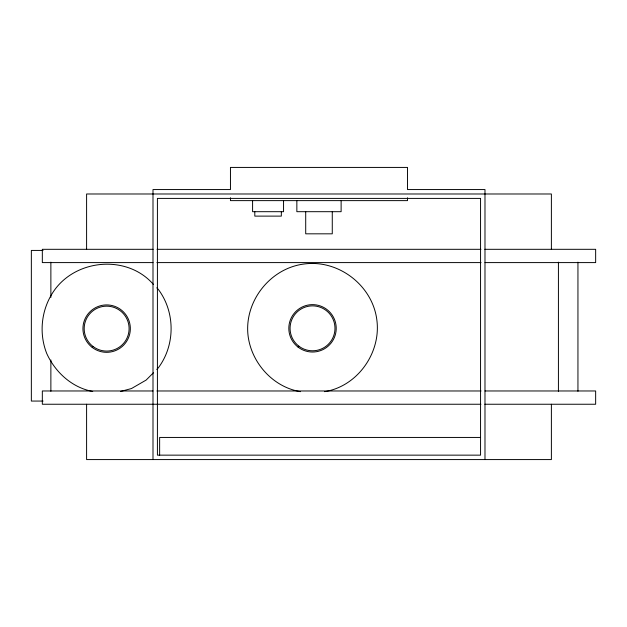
<?xml version="1.0" encoding="UTF-8"?>
<svg xmlns="http://www.w3.org/2000/svg" width="627" height="627" viewBox="0 0 627 627"><rect width="100%" height="100%" fill="white"/><g stroke="black" fill="none" stroke-linecap="round" stroke-linejoin="round"><path stroke-width="0.94" d="M153.45 372.767L146.13 380.08L131.466 388.552L120.556 391.467M156.774 369.436L158.106 368.112C175.435 345.258 175.435 311.98 158.106 289.133L156.774 287.801M324.621 391.663C357.602 386.381 381.255 352.664 376.835 319.856C372.516 285.41 338.447 259.264 304.056 264.014C269.602 268.332 243.464 302.402 248.206 336.793C252.054 363.644 273.38 387.172 300.419 391.663M153.129 249.311L42.33 249.311L42.33 262.595L152.996 262.595M157.048 249.311L480.933 249.311M484.843 249.311L595.65 249.311L595.65 262.595L484.984 262.595M43.083 250.424L31.35 250.424L31.35 401.061L43.083 401.061M156.907 262.595L481.066 262.595M152.996 390.974L42.33 390.966L42.33 404.243L480.933 404.243M156.907 390.974L481.066 390.974M484.984 390.966L595.65 390.974L595.65 404.243L484.843 404.243M480.556 437.442L159.634 437.442L159.634 455.147M92.718 391.467C72.105 387.682 55.2 372.25 46.712 353.44C38.325 332.192 41.578 307.481 55.176 289.133C78.234 258.473 128.026 255.111 153.45 284.47M577.945 262.157L577.945 391.279M558.422 262.157L558.422 391.279M551.384 249.311L551.384 193.986L86.597 193.986L86.597 249.311M551.384 404.243L551.384 459.575L86.597 459.575L86.597 404.243M484.984 459.575L484.984 189.558L407.519 189.558L407.519 167.425L230.454 167.425L230.454 189.558L152.996 189.558L152.996 459.575M407.519 197.779L407.519 200.624L230.454 200.624L230.454 197.779M341.119 200.624L341.119 211.691L296.853 211.691L296.853 200.624M332.271 211.691L332.271 233.824L305.71 233.824L305.71 211.691M283.553 200.624L283.553 211.691L252.587 211.691L252.587 200.624M281.335 211.691L281.335 216.119L254.805 216.119L254.805 211.691M50.873 262.157L50.873 297.37M50.873 359.976L50.873 391.279M480.556 198.406L157.416 198.406L157.416 455.147L480.556 455.147L480.556 198.406M92.968 346.433A22.454 22.454 0 0 0 128.903 331.55A22.454 22.454 0 0 0 98.047 307.873A22.454 22.454 0 0 0 92.968 346.433M92.208 347.421A23.701 23.701 0 0 0 130.142 331.714A23.701 23.701 0 0 0 97.569 306.721A23.701 23.701 0 0 0 92.208 347.421M298.852 346.143A22.454 22.454 0 0 0 334.787 331.26A22.454 22.454 0 0 0 303.93 307.583A22.454 22.454 0 0 0 298.852 346.143M298.091 347.131A23.701 23.701 0 0 0 336.017 331.424A23.701 23.701 0 0 0 303.452 306.431A23.701 23.701 0 0 0 298.091 347.131"/></g></svg>
